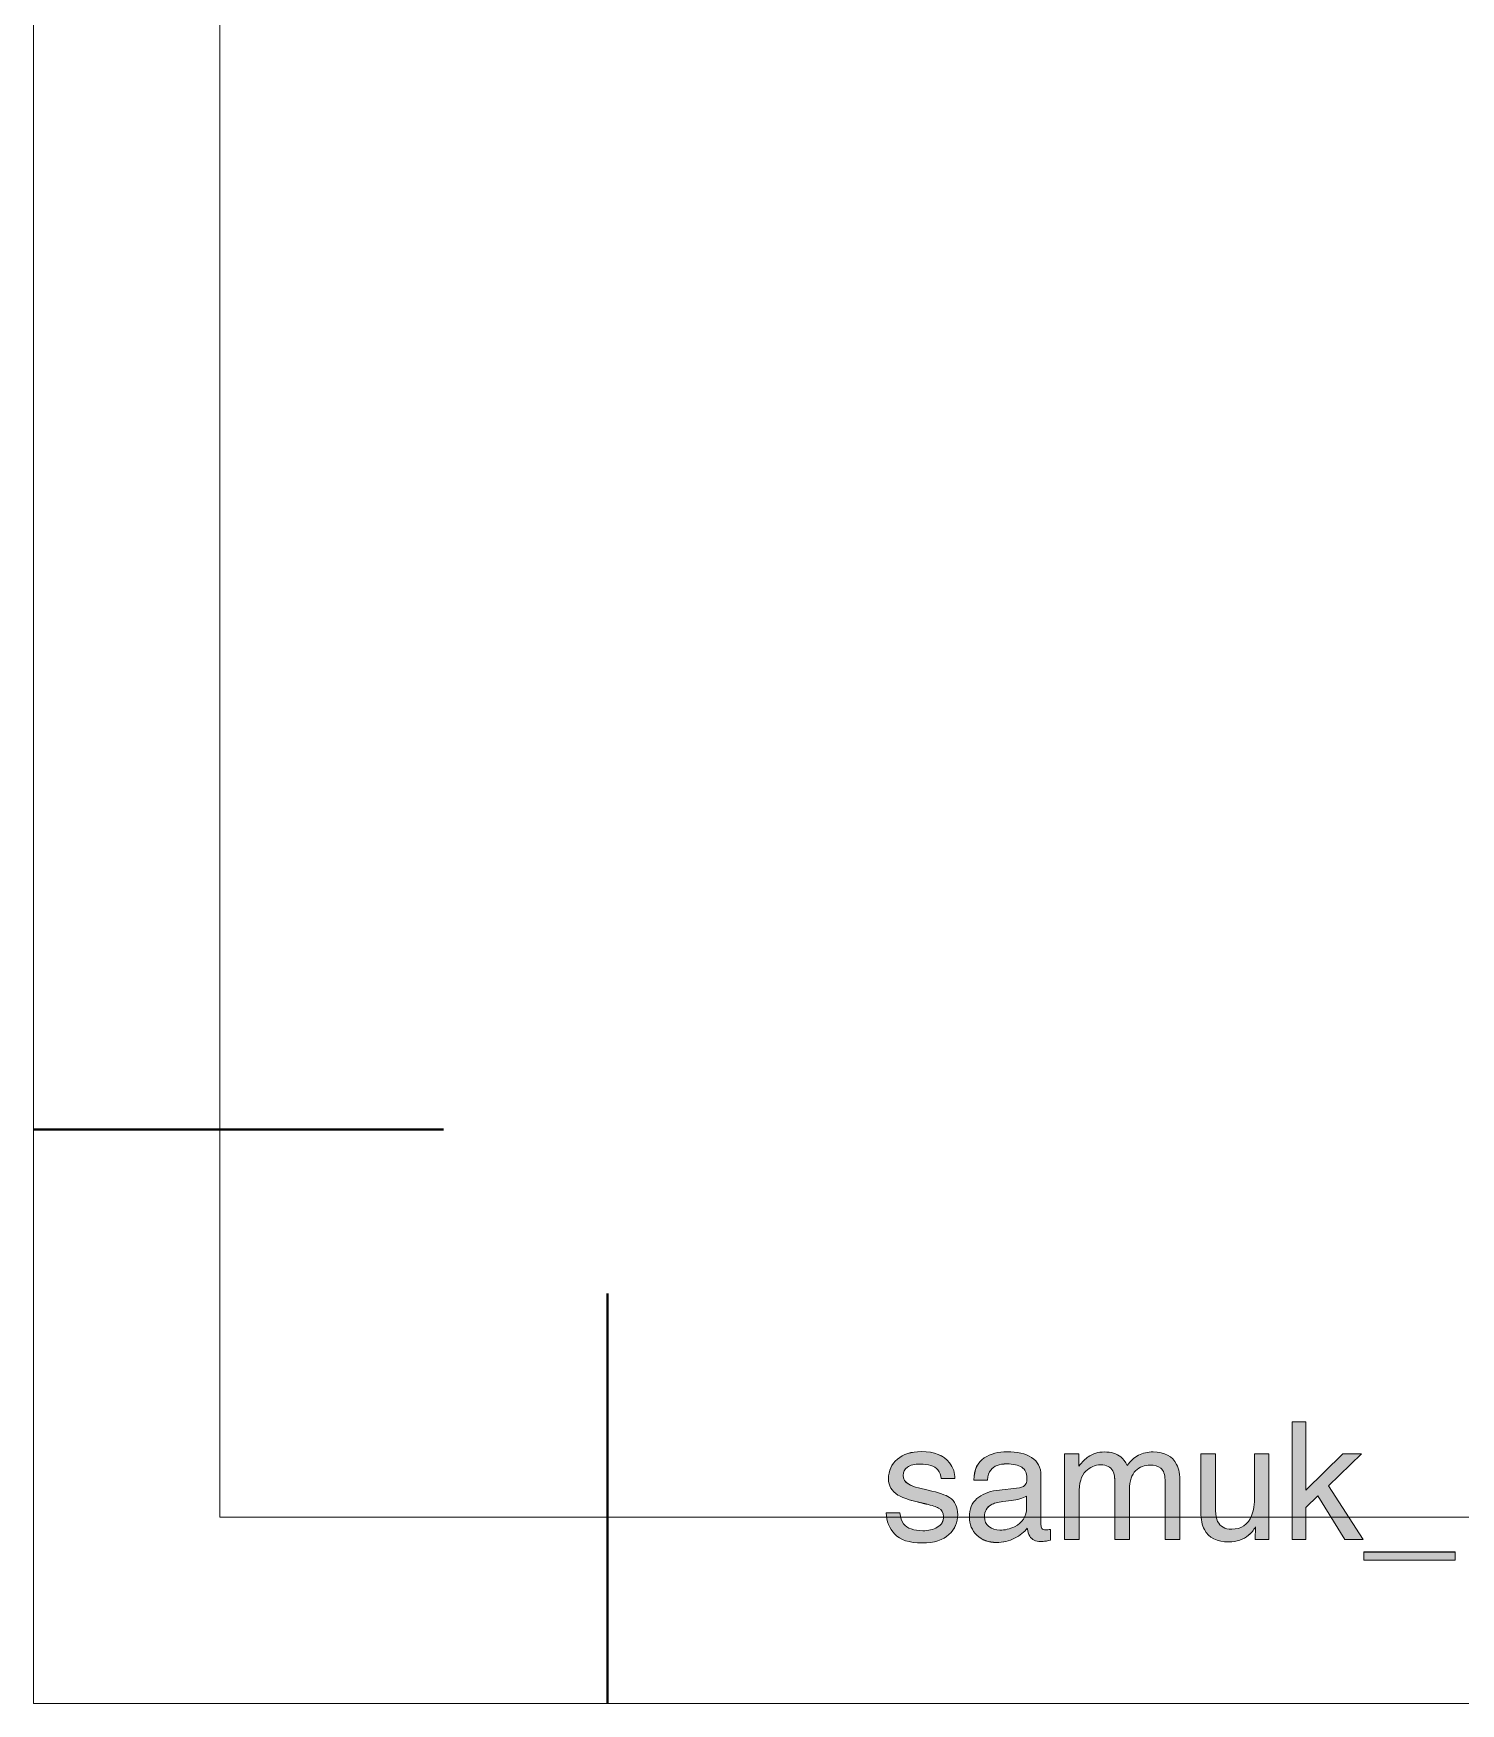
# Model space of a CAD drawing. Header units: millimetres. Extents: x -23 to 921, y -166 to 800.
# Drawn here: x 0 to 18.42, y 0 to 21.56 of the extents above; entities that cross this region are included whole.
import ezdxf

# ---------------------------------------------------------------- set-up
doc = ezdxf.new("R2010")
doc.units = ezdxf.units.MM
doc.header["$MEASUREMENT"] = 0
doc.layers.add('Layer 1', color=7, linetype='Continuous', lineweight=0)

# ---------------------------------------------------------------- blocks, each defined once
blk = doc.blocks.new('Block_0')
at = {"layer": 'Layer 1'}
blk.add_lwpolyline([(0, 608.817), (855.818, 608.817), (855.818, 0), (0, 0)], close=True, dxfattribs=at)
blk = doc.blocks.new('Block_1')
at = {"layer": 'Layer 1'}
blk.add_lwpolyline([(2.408, 2.408), (853.408, 2.408), (853.408, 606.408), (2.408, 606.408)], close=True, dxfattribs=at)
blk = doc.blocks.new('Block_2')
at = {"layer": 'Layer 1'}
blk.add_lwpolyline([(0, 608.817), (855.818, 608.817), (855.818, 0), (0, 0)], close=True, dxfattribs=at)
at = {"layer": 'Layer 1', "color": 7, "lineweight": 15, "true_color": 0xffffff}
for points in [[(16.244, 2.117), (16.423, 2.117), (16.423, 2.532), (16.576, 2.68), (16.924, 2.117), (17.162, 2.117), (16.712, 2.812), (17.138, 3.224), (16.9, 3.224), (16.423, 2.753), (16.423, 3.635), (16.244, 3.635)], [(18.348, 1.957), (17.17, 1.957), (17.17, 1.852), (18.348, 1.852)]]:
    blk.add_lwpolyline(points, close=True, dxfattribs=at)
at = {"layer": 'Layer 1', "color": 7, "lineweight": 40, "true_color": 0xffffff}
for points in [[(5.292, 7.408), (5.292, 7.408), (0, 7.408), (0, 7.408)], [(7.408, 5.291), (7.408, 5.291), (7.408, 0), (7.408, 0)]]:
    blk.add_open_spline(points, degree=3, dxfattribs=at)
at = {"layer": 'Layer 1', "color": 18, "lineweight": 9, "true_color": 0x000000}
for points in [[(5.292, 7.408), (5.292, 7.408), (0, 7.408), (0, 7.408)], [(7.408, 5.291), (7.408, 5.291), (7.408, 0), (7.408, 0)]]:
    blk.add_open_spline(points, degree=3, dxfattribs=at)
at = {"layer": 'Layer 1', "color": 7, "lineweight": 15, "true_color": 0xffffff}
for points, knots in [([(11.004, 2.464), (11.009, 2.354), (11.046, 2.261), (11.116, 2.186), (11.185, 2.112), (11.303, 2.074), (11.47, 2.074), (11.625, 2.074), (11.74, 2.11), (11.816, 2.182), (11.892, 2.253), (11.929, 2.339), (11.929, 2.437), (11.929, 2.539), (11.893, 2.614), (11.821, 2.661), (11.774, 2.692), (11.683, 2.723), (11.547, 2.755), (11.547, 2.755), (11.422, 2.785), (11.422, 2.785), (11.367, 2.798), (11.326, 2.814), (11.297, 2.831), (11.249, 2.859), (11.224, 2.898), (11.224, 2.946), (11.224, 2.99), (11.243, 3.026), (11.28, 3.052), (11.317, 3.079), (11.372, 3.092), (11.444, 3.092), (11.551, 3.092), (11.627, 3.068), (11.671, 3.019), (11.698, 2.985), (11.713, 2.947), (11.717, 2.905), (11.717, 2.905), (11.892, 2.905), (11.892, 2.905), (11.894, 2.977), (11.871, 3.044), (11.824, 3.106), (11.749, 3.204), (11.628, 3.252), (11.459, 3.252), (11.329, 3.252), (11.227, 3.22), (11.15, 3.155), (11.073, 3.09), (11.035, 3.006), (11.035, 2.901), (11.035, 2.812), (11.076, 2.743), (11.157, 2.692), (11.203, 2.663), (11.274, 2.637), (11.369, 2.614), (11.369, 2.614), (11.519, 2.576), (11.519, 2.576), (11.6, 2.557), (11.654, 2.539), (11.681, 2.524), (11.724, 2.499), (11.746, 2.463), (11.746, 2.415), (11.746, 2.353), (11.719, 2.306), (11.665, 2.277), (11.612, 2.246), (11.55, 2.231), (11.48, 2.231), (11.361, 2.231), (11.278, 2.261), (11.231, 2.321), (11.204, 2.354), (11.189, 2.402), (11.183, 2.464), (11.183, 2.464), (11.004, 2.464), (11.004, 2.464)], [0, 0, 0, 0, 1, 1, 1, 2, 2, 2, 3, 3, 3, 4, 4, 4, 5, 5, 5, 6, 6, 6, 7, 7, 7, 8, 8, 8, 9, 9, 9, 10, 10, 10, 11, 11, 11, 12, 12, 12, 13, 13, 13, 14, 14, 14, 15, 15, 15, 16, 16, 16, 17, 17, 17, 18, 18, 18, 19, 19, 19, 20, 20, 20, 21, 21, 21, 22, 22, 22, 23, 23, 23, 24, 24, 24, 25, 25, 25, 26, 26, 26, 27, 27, 27, 28, 28, 28, 28]), ([(12.428, 2.75), (12.324, 2.736), (12.239, 2.702), (12.175, 2.645), (12.111, 2.589), (12.079, 2.509), (12.079, 2.407), (12.079, 2.313), (12.112, 2.235), (12.177, 2.173), (12.242, 2.11), (12.326, 2.08), (12.428, 2.08), (12.514, 2.08), (12.592, 2.098), (12.663, 2.134), (12.734, 2.171), (12.789, 2.214), (12.826, 2.263), (12.833, 2.219), (12.843, 2.185), (12.858, 2.161), (12.887, 2.116), (12.934, 2.093), (12.998, 2.093), (13.024, 2.093), (13.045, 2.094), (13.06, 2.096), (13.075, 2.098), (13.097, 2.103), (13.126, 2.111), (13.126, 2.111), (13.126, 2.249), (13.126, 2.249), (13.115, 2.247), (13.104, 2.245), (13.093, 2.244), (13.083, 2.243), (13.074, 2.243), (13.065, 2.243), (13.04, 2.243), (13.023, 2.249), (13.015, 2.26), (13.007, 2.272), (13.003, 2.287), (13.003, 2.307), (13.003, 2.307), (13.003, 2.945), (13.003, 2.945), (13.003, 3.049), (12.963, 3.126), (12.882, 3.176), (12.801, 3.226), (12.695, 3.25), (12.566, 3.25), (12.453, 3.25), (12.355, 3.224), (12.27, 3.17), (12.185, 3.116), (12.14, 3.021), (12.137, 2.885), (12.137, 2.885), (12.311, 2.885), (12.311, 2.885), (12.318, 2.942), (12.332, 2.985), (12.355, 3.014), (12.396, 3.067), (12.464, 3.094), (12.561, 3.094), (12.645, 3.094), (12.71, 3.079), (12.755, 3.05), (12.8, 3.022), (12.822, 2.976), (12.822, 2.912), (12.822, 2.881), (12.818, 2.857), (12.81, 2.84), (12.795, 2.81), (12.767, 2.792), (12.724, 2.786), (12.724, 2.786), (12.428, 2.75), (12.428, 2.75)], [0, 0, 0, 0, 1, 1, 1, 2, 2, 2, 3, 3, 3, 4, 4, 4, 5, 5, 5, 6, 6, 6, 7, 7, 7, 8, 8, 8, 9, 9, 9, 10, 10, 10, 11, 11, 11, 12, 12, 12, 13, 13, 13, 14, 14, 14, 15, 15, 15, 16, 16, 16, 17, 17, 17, 18, 18, 18, 19, 19, 19, 20, 20, 20, 21, 21, 21, 22, 22, 22, 23, 23, 23, 24, 24, 24, 25, 25, 25, 26, 26, 26, 27, 27, 27, 28, 28, 28, 28]), ([(13.308, 2.117), (13.308, 2.117), (13.494, 2.117), (13.494, 2.117), (13.494, 2.117), (13.494, 2.704), (13.494, 2.704), (13.494, 2.846), (13.523, 2.945), (13.58, 2.999), (13.638, 3.054), (13.702, 3.081), (13.772, 3.081), (13.849, 3.081), (13.902, 3.055), (13.93, 3.004), (13.948, 2.969), (13.957, 2.914), (13.957, 2.839), (13.957, 2.839), (13.957, 2.117), (13.957, 2.117), (13.957, 2.117), (14.146, 2.117), (14.146, 2.117), (14.146, 2.117), (14.146, 2.76), (14.146, 2.76), (14.146, 2.875), (14.173, 2.957), (14.225, 3.006), (14.278, 3.054), (14.341, 3.079), (14.414, 3.079), (14.467, 3.079), (14.512, 3.065), (14.549, 3.037), (14.586, 3.01), (14.604, 2.959), (14.604, 2.886), (14.604, 2.886), (14.604, 2.117), (14.604, 2.117), (14.604, 2.117), (14.797, 2.117), (14.797, 2.117), (14.797, 2.117), (14.797, 2.854), (14.797, 2.854), (14.797, 2.951), (14.783, 3.029), (14.754, 3.087), (14.7, 3.195), (14.599, 3.248), (14.45, 3.248), (14.38, 3.248), (14.318, 3.234), (14.262, 3.205), (14.206, 3.177), (14.158, 3.133), (14.116, 3.074), (14.092, 3.122), (14.064, 3.158), (14.034, 3.183), (13.98, 3.227), (13.909, 3.248), (13.821, 3.248), (13.743, 3.248), (13.673, 3.227), (13.612, 3.185), (13.576, 3.161), (13.536, 3.121), (13.492, 3.066), (13.492, 3.066), (13.492, 3.224), (13.492, 3.224), (13.492, 3.224), (13.308, 3.224), (13.308, 3.224), (13.308, 3.224), (13.308, 2.117), (13.308, 2.117)], [0, 0, 0, 0, 1, 1, 1, 2, 2, 2, 3, 3, 3, 4, 4, 4, 5, 5, 5, 6, 6, 6, 7, 7, 7, 8, 8, 8, 9, 9, 9, 10, 10, 10, 11, 11, 11, 12, 12, 12, 13, 13, 13, 14, 14, 14, 15, 15, 15, 16, 16, 16, 17, 17, 17, 18, 18, 18, 19, 19, 19, 20, 20, 20, 21, 21, 21, 22, 22, 22, 23, 23, 23, 24, 24, 24, 25, 25, 25, 26, 26, 26, 27, 27, 27, 27]), ([(15.067, 3.224), (15.067, 3.224), (15.067, 2.471), (15.067, 2.471), (15.067, 2.377), (15.082, 2.301), (15.113, 2.245), (15.169, 2.139), (15.274, 2.087), (15.429, 2.087), (15.529, 2.087), (15.613, 2.116), (15.683, 2.173), (15.718, 2.202), (15.747, 2.238), (15.771, 2.28), (15.771, 2.28), (15.769, 2.117), (15.769, 2.117), (15.769, 2.117), (15.944, 2.117), (15.944, 2.117), (15.944, 2.117), (15.944, 3.224), (15.944, 3.224), (15.944, 3.224), (15.759, 3.224), (15.759, 3.224), (15.759, 3.224), (15.759, 2.68), (15.759, 2.68), (15.759, 2.572), (15.746, 2.487), (15.721, 2.425), (15.676, 2.309), (15.59, 2.251), (15.464, 2.251), (15.376, 2.251), (15.316, 2.284), (15.283, 2.35), (15.266, 2.386), (15.257, 2.432), (15.257, 2.489), (15.257, 2.489), (15.257, 3.224), (15.257, 3.224), (15.257, 3.224), (15.067, 3.224), (15.067, 3.224)], [0, 0, 0, 0, 1, 1, 1, 2, 2, 2, 3, 3, 3, 4, 4, 4, 5, 5, 5, 6, 6, 6, 7, 7, 7, 8, 8, 8, 9, 9, 9, 10, 10, 10, 11, 11, 11, 12, 12, 12, 13, 13, 13, 14, 14, 14, 15, 15, 15, 16, 16, 16, 16]), ([(12.273, 2.411), (12.273, 2.481), (12.302, 2.533), (12.36, 2.565), (12.394, 2.585), (12.444, 2.599), (12.512, 2.608), (12.512, 2.608), (12.624, 2.623), (12.624, 2.623), (12.659, 2.626), (12.694, 2.633), (12.729, 2.643), (12.765, 2.653), (12.795, 2.665), (12.817, 2.679), (12.817, 2.679), (12.817, 2.53), (12.817, 2.53), (12.817, 2.415), (12.766, 2.333), (12.662, 2.283), (12.601, 2.253), (12.537, 2.238), (12.472, 2.238), (12.418, 2.238), (12.372, 2.253), (12.332, 2.284), (12.293, 2.315), (12.273, 2.357), (12.273, 2.411)], [0, 0, 0, 0, 1, 1, 1, 2, 2, 2, 3, 3, 3, 4, 4, 4, 5, 5, 5, 6, 6, 6, 7, 7, 7, 8, 8, 8, 9, 9, 9, 10, 10, 10, 10])]:
    blk.add_open_spline(points, degree=3, knots=knots, dxfattribs=at)
blk = doc.blocks.new('Block_4')
at = {"layer": 'Layer 1', "true_color": 0x000000, "transparency": 33554687}
h = blk.add_hatch(color=18, dxfattribs=at)
h.dxf.hatch_style = 2
edge = h.paths.add_edge_path()
edge.add_spline(control_points=[(16.244, 3.635), (16.244, 3.635), (16.423, 3.635), (16.423, 3.635), (16.423, 3.635), (16.423, 2.753), (16.423, 2.753), (16.423, 2.753), (16.9, 3.224), (16.9, 3.224), (16.9, 3.224), (17.138, 3.224), (17.138, 3.224), (17.138, 3.224), (16.712, 2.812), (16.712, 2.812), (16.712, 2.812), (17.162, 2.117), (17.162, 2.117), (17.162, 2.117), (16.924, 2.117), (16.924, 2.117), (16.924, 2.117), (16.576, 2.68), (16.576, 2.68), (16.576, 2.68), (16.423, 2.532), (16.423, 2.532), (16.423, 2.532), (16.423, 2.117), (16.423, 2.117), (16.423, 2.117), (16.244, 2.117), (16.244, 2.117), (16.244, 2.117), (16.244, 3.635), (16.244, 3.635)], knot_values=[0, 0, 0, 0, 1, 1, 1, 2, 2, 2, 3, 3, 3, 4, 4, 4, 5, 5, 5, 6, 6, 6, 7, 7, 7, 8, 8, 8, 9, 9, 9, 10, 10, 10, 11, 11, 11, 12, 12, 12, 12], degree=3, periodic=0)
h = blk.add_hatch(color=18, dxfattribs=at)
h.dxf.hatch_style = 2
edge = h.paths.add_edge_path()
edge.add_spline(control_points=[(11.183, 2.464), (11.189, 2.402), (11.204, 2.354), (11.231, 2.321), (11.278, 2.261), (11.361, 2.231), (11.48, 2.231), (11.55, 2.231), (11.612, 2.246), (11.665, 2.277), (11.719, 2.306), (11.745, 2.353), (11.745, 2.415), (11.745, 2.463), (11.724, 2.499), (11.681, 2.524), (11.654, 2.539), (11.6, 2.557), (11.52, 2.577), (11.52, 2.577), (11.369, 2.614), (11.369, 2.614), (11.273, 2.637), (11.203, 2.663), (11.157, 2.692), (11.076, 2.743), (11.035, 2.812), (11.035, 2.901), (11.035, 3.006), (11.074, 3.091), (11.15, 3.155), (11.227, 3.22), (11.329, 3.253), (11.459, 3.253), (11.628, 3.253), (11.749, 3.204), (11.824, 3.106), (11.871, 3.044), (11.894, 2.977), (11.892, 2.905), (11.892, 2.905), (11.716, 2.905), (11.716, 2.905), (11.713, 2.947), (11.698, 2.985), (11.671, 3.019), (11.627, 3.068), (11.551, 3.092), (11.443, 3.092), (11.372, 3.092), (11.317, 3.079), (11.28, 3.052), (11.243, 3.025), (11.224, 2.99), (11.224, 2.946), (11.224, 2.898), (11.249, 2.859), (11.298, 2.831), (11.326, 2.814), (11.367, 2.798), (11.422, 2.785), (11.422, 2.785), (11.547, 2.755), (11.547, 2.755), (11.683, 2.723), (11.774, 2.692), (11.821, 2.661), (11.893, 2.614), (11.929, 2.539), (11.929, 2.437), (11.929, 2.339), (11.891, 2.253), (11.816, 2.182), (11.74, 2.11), (11.625, 2.074), (11.47, 2.074), (11.303, 2.074), (11.185, 2.112), (11.116, 2.186), (11.046, 2.261), (11.009, 2.354), (11.004, 2.464), (11.004, 2.464), (11.183, 2.464), (11.183, 2.464)], knot_values=[0, 0, 0, 0, 1, 1, 1, 2, 2, 2, 3, 3, 3, 4, 4, 4, 5, 5, 5, 6, 6, 6, 7, 7, 7, 8, 8, 8, 9, 9, 9, 10, 10, 10, 11, 11, 11, 12, 12, 12, 13, 13, 13, 14, 14, 14, 15, 15, 15, 16, 16, 16, 17, 17, 17, 18, 18, 18, 19, 19, 19, 20, 20, 20, 21, 21, 21, 22, 22, 22, 23, 23, 23, 24, 24, 24, 25, 25, 25, 26, 26, 26, 27, 27, 27, 28, 28, 28, 28], degree=3, periodic=0)
h = blk.add_hatch(color=18, dxfattribs=at)
h.dxf.hatch_style = 2
edge = h.paths.add_edge_path()
edge.add_spline(control_points=[(12.332, 2.284), (12.372, 2.253), (12.418, 2.238), (12.472, 2.238), (12.537, 2.238), (12.601, 2.253), (12.662, 2.283), (12.765, 2.333), (12.817, 2.415), (12.817, 2.53), (12.817, 2.53), (12.817, 2.679), (12.817, 2.679), (12.794, 2.665), (12.765, 2.653), (12.729, 2.643), (12.694, 2.633), (12.659, 2.626), (12.624, 2.622), (12.624, 2.622), (12.512, 2.608), (12.512, 2.608), (12.444, 2.599), (12.394, 2.585), (12.36, 2.566), (12.302, 2.533), (12.273, 2.482), (12.273, 2.411), (12.273, 2.357), (12.293, 2.315), (12.332, 2.284)], knot_values=[0, 0, 0, 0, 1, 1, 1, 2, 2, 2, 3, 3, 3, 4, 4, 4, 5, 5, 5, 6, 6, 6, 7, 7, 7, 8, 8, 8, 9, 9, 9, 10, 10, 10, 10], degree=3, periodic=0)
edge = h.paths.add_edge_path()
edge.add_spline(control_points=[(12.724, 2.786), (12.767, 2.792), (12.795, 2.81), (12.81, 2.84), (12.818, 2.857), (12.822, 2.881), (12.822, 2.912), (12.822, 2.976), (12.8, 3.022), (12.755, 3.05), (12.71, 3.079), (12.645, 3.093), (12.561, 3.093), (12.464, 3.093), (12.396, 3.067), (12.355, 3.014), (12.332, 2.985), (12.318, 2.942), (12.311, 2.885), (12.311, 2.885), (12.137, 2.885), (12.137, 2.885), (12.141, 3.021), (12.185, 3.116), (12.27, 3.17), (12.355, 3.224), (12.453, 3.25), (12.565, 3.25), (12.696, 3.25), (12.801, 3.226), (12.882, 3.176), (12.963, 3.126), (13.003, 3.049), (13.003, 2.945), (13.003, 2.945), (13.003, 2.307), (13.003, 2.307), (13.003, 2.288), (13.007, 2.272), (13.015, 2.26), (13.023, 2.249), (13.04, 2.243), (13.065, 2.243), (13.073, 2.243), (13.083, 2.243), (13.093, 2.244), (13.103, 2.246), (13.114, 2.247), (13.126, 2.249), (13.126, 2.249), (13.126, 2.111), (13.126, 2.111), (13.097, 2.103), (13.075, 2.098), (13.06, 2.096), (13.045, 2.094), (13.024, 2.093), (12.998, 2.093), (12.934, 2.093), (12.887, 2.116), (12.858, 2.161), (12.843, 2.185), (12.833, 2.219), (12.826, 2.263), (12.789, 2.214), (12.734, 2.171), (12.663, 2.134), (12.592, 2.098), (12.514, 2.079), (12.429, 2.079), (12.326, 2.079), (12.242, 2.11), (12.177, 2.173), (12.112, 2.235), (12.079, 2.313), (12.079, 2.407), (12.079, 2.509), (12.111, 2.589), (12.175, 2.645), (12.239, 2.702), (12.323, 2.736), (12.427, 2.75), (12.427, 2.75), (12.724, 2.786), (12.724, 2.786)], knot_values=[0, 0, 0, 0, 1, 1, 1, 2, 2, 2, 3, 3, 3, 4, 4, 4, 5, 5, 5, 6, 6, 6, 7, 7, 7, 8, 8, 8, 9, 9, 9, 10, 10, 10, 11, 11, 11, 12, 12, 12, 13, 13, 13, 14, 14, 14, 15, 15, 15, 16, 16, 16, 17, 17, 17, 18, 18, 18, 19, 19, 19, 20, 20, 20, 21, 21, 21, 22, 22, 22, 23, 23, 23, 24, 24, 24, 25, 25, 25, 26, 26, 26, 27, 27, 27, 28, 28, 28, 28], degree=3, periodic=0)
h = blk.add_hatch(color=18, dxfattribs=at)
h.dxf.hatch_style = 2
edge = h.paths.add_edge_path()
edge.add_spline(control_points=[(13.308, 3.224), (13.308, 3.224), (13.492, 3.224), (13.492, 3.224), (13.492, 3.224), (13.492, 3.066), (13.492, 3.066), (13.536, 3.121), (13.576, 3.161), (13.612, 3.185), (13.673, 3.227), (13.743, 3.248), (13.821, 3.248), (13.909, 3.248), (13.98, 3.227), (14.034, 3.183), (14.064, 3.158), (14.091, 3.122), (14.116, 3.074), (14.158, 3.133), (14.206, 3.177), (14.262, 3.205), (14.318, 3.234), (14.381, 3.248), (14.45, 3.248), (14.599, 3.248), (14.7, 3.195), (14.754, 3.087), (14.783, 3.029), (14.797, 2.951), (14.797, 2.854), (14.797, 2.854), (14.797, 2.117), (14.797, 2.117), (14.797, 2.117), (14.604, 2.117), (14.604, 2.117), (14.604, 2.117), (14.604, 2.886), (14.604, 2.886), (14.604, 2.959), (14.586, 3.01), (14.549, 3.038), (14.512, 3.065), (14.467, 3.079), (14.414, 3.079), (14.341, 3.079), (14.278, 3.054), (14.225, 3.006), (14.173, 2.957), (14.146, 2.875), (14.146, 2.761), (14.146, 2.761), (14.146, 2.117), (14.146, 2.117), (14.146, 2.117), (13.957, 2.117), (13.957, 2.117), (13.957, 2.117), (13.957, 2.839), (13.957, 2.839), (13.957, 2.914), (13.948, 2.969), (13.93, 3.003), (13.902, 3.055), (13.849, 3.081), (13.772, 3.081), (13.702, 3.081), (13.638, 3.054), (13.58, 2.999), (13.523, 2.945), (13.494, 2.846), (13.494, 2.704), (13.494, 2.704), (13.494, 2.117), (13.494, 2.117), (13.494, 2.117), (13.308, 2.117), (13.308, 2.117), (13.308, 2.117), (13.308, 3.224), (13.308, 3.224)], knot_values=[0, 0, 0, 0, 1, 1, 1, 2, 2, 2, 3, 3, 3, 4, 4, 4, 5, 5, 5, 6, 6, 6, 7, 7, 7, 8, 8, 8, 9, 9, 9, 10, 10, 10, 11, 11, 11, 12, 12, 12, 13, 13, 13, 14, 14, 14, 15, 15, 15, 16, 16, 16, 17, 17, 17, 18, 18, 18, 19, 19, 19, 20, 20, 20, 21, 21, 21, 22, 22, 22, 23, 23, 23, 24, 24, 24, 25, 25, 25, 26, 26, 26, 27, 27, 27, 27], degree=3, periodic=0)
h = blk.add_hatch(color=18, dxfattribs=at)
h.dxf.hatch_style = 2
edge = h.paths.add_edge_path()
edge.add_spline(control_points=[(15.257, 3.224), (15.257, 3.224), (15.257, 2.489), (15.257, 2.489), (15.257, 2.432), (15.266, 2.386), (15.283, 2.35), (15.316, 2.284), (15.376, 2.251), (15.464, 2.251), (15.59, 2.251), (15.676, 2.309), (15.721, 2.425), (15.746, 2.487), (15.759, 2.572), (15.759, 2.68), (15.759, 2.68), (15.759, 3.224), (15.759, 3.224), (15.759, 3.224), (15.945, 3.224), (15.945, 3.224), (15.945, 3.224), (15.945, 2.117), (15.945, 2.117), (15.945, 2.117), (15.769, 2.117), (15.769, 2.117), (15.769, 2.117), (15.771, 2.28), (15.771, 2.28), (15.747, 2.238), (15.718, 2.202), (15.683, 2.174), (15.613, 2.116), (15.529, 2.087), (15.429, 2.087), (15.274, 2.087), (15.169, 2.139), (15.113, 2.245), (15.082, 2.301), (15.067, 2.377), (15.067, 2.471), (15.067, 2.471), (15.067, 3.224), (15.067, 3.224), (15.067, 3.224), (15.257, 3.224), (15.257, 3.224)], knot_values=[0, 0, 0, 0, 1, 1, 1, 2, 2, 2, 3, 3, 3, 4, 4, 4, 5, 5, 5, 6, 6, 6, 7, 7, 7, 8, 8, 8, 9, 9, 9, 10, 10, 10, 11, 11, 11, 12, 12, 12, 13, 13, 13, 14, 14, 14, 15, 15, 15, 16, 16, 16, 16], degree=3, periodic=0)
h = blk.add_hatch(color=18, dxfattribs=at)
h.dxf.hatch_style = 2
edge = h.paths.add_edge_path()
edge.add_spline(control_points=[(17.17, 1.852), (17.17, 1.852), (17.17, 1.956), (17.17, 1.956), (17.17, 1.956), (18.348, 1.956), (18.348, 1.956), (18.348, 1.956), (18.348, 1.852), (18.348, 1.852), (18.348, 1.852), (17.17, 1.852), (17.17, 1.852)], knot_values=[0, 0, 0, 0, 1, 1, 1, 2, 2, 2, 3, 3, 3, 4, 4, 4, 4], degree=3, periodic=0)
at = {"layer": 'Layer 1'}
for points, knots in [([(16.244, 3.635), (16.244, 3.635), (16.423, 3.635), (16.423, 3.635), (16.423, 3.635), (16.423, 2.753), (16.423, 2.753), (16.423, 2.753), (16.9, 3.224), (16.9, 3.224), (16.9, 3.224), (17.138, 3.224), (17.138, 3.224), (17.138, 3.224), (16.712, 2.812), (16.712, 2.812), (16.712, 2.812), (17.162, 2.117), (17.162, 2.117), (17.162, 2.117), (16.924, 2.117), (16.924, 2.117), (16.924, 2.117), (16.576, 2.68), (16.576, 2.68), (16.576, 2.68), (16.423, 2.532), (16.423, 2.532), (16.423, 2.532), (16.423, 2.117), (16.423, 2.117), (16.423, 2.117), (16.244, 2.117), (16.244, 2.117), (16.244, 2.117), (16.244, 3.635), (16.244, 3.635)], [0, 0, 0, 0, 1, 1, 1, 2, 2, 2, 3, 3, 3, 4, 4, 4, 5, 5, 5, 6, 6, 6, 7, 7, 7, 8, 8, 8, 9, 9, 9, 10, 10, 10, 11, 11, 11, 12, 12, 12, 12]), ([(11.183, 2.464), (11.189, 2.402), (11.204, 2.354), (11.231, 2.321), (11.278, 2.261), (11.361, 2.231), (11.48, 2.231), (11.55, 2.231), (11.612, 2.246), (11.665, 2.277), (11.719, 2.306), (11.745, 2.353), (11.745, 2.415), (11.745, 2.463), (11.724, 2.499), (11.681, 2.524), (11.654, 2.539), (11.6, 2.557), (11.52, 2.577), (11.52, 2.577), (11.369, 2.614), (11.369, 2.614), (11.273, 2.637), (11.203, 2.663), (11.157, 2.692), (11.076, 2.743), (11.035, 2.812), (11.035, 2.901), (11.035, 3.006), (11.074, 3.091), (11.15, 3.155), (11.227, 3.22), (11.329, 3.253), (11.459, 3.253), (11.628, 3.253), (11.749, 3.204), (11.824, 3.106), (11.871, 3.044), (11.894, 2.977), (11.892, 2.905), (11.892, 2.905), (11.716, 2.905), (11.716, 2.905), (11.713, 2.947), (11.698, 2.985), (11.671, 3.019), (11.627, 3.068), (11.551, 3.092), (11.443, 3.092), (11.372, 3.092), (11.317, 3.079), (11.28, 3.052), (11.243, 3.025), (11.224, 2.99), (11.224, 2.946), (11.224, 2.898), (11.249, 2.859), (11.298, 2.831), (11.326, 2.814), (11.367, 2.798), (11.422, 2.785), (11.422, 2.785), (11.547, 2.755), (11.547, 2.755), (11.683, 2.723), (11.774, 2.692), (11.821, 2.661), (11.893, 2.614), (11.929, 2.539), (11.929, 2.437), (11.929, 2.339), (11.891, 2.253), (11.816, 2.182), (11.74, 2.11), (11.625, 2.074), (11.47, 2.074), (11.303, 2.074), (11.185, 2.112), (11.116, 2.186), (11.046, 2.261), (11.009, 2.354), (11.004, 2.464), (11.004, 2.464), (11.183, 2.464), (11.183, 2.464)], [0, 0, 0, 0, 1, 1, 1, 2, 2, 2, 3, 3, 3, 4, 4, 4, 5, 5, 5, 6, 6, 6, 7, 7, 7, 8, 8, 8, 9, 9, 9, 10, 10, 10, 11, 11, 11, 12, 12, 12, 13, 13, 13, 14, 14, 14, 15, 15, 15, 16, 16, 16, 17, 17, 17, 18, 18, 18, 19, 19, 19, 20, 20, 20, 21, 21, 21, 22, 22, 22, 23, 23, 23, 24, 24, 24, 25, 25, 25, 26, 26, 26, 27, 27, 27, 28, 28, 28, 28]), ([(12.724, 2.786), (12.767, 2.792), (12.795, 2.81), (12.81, 2.84), (12.818, 2.857), (12.822, 2.881), (12.822, 2.912), (12.822, 2.976), (12.8, 3.022), (12.755, 3.05), (12.71, 3.079), (12.645, 3.093), (12.561, 3.093), (12.464, 3.093), (12.396, 3.067), (12.355, 3.014), (12.332, 2.985), (12.318, 2.942), (12.311, 2.885), (12.311, 2.885), (12.137, 2.885), (12.137, 2.885), (12.141, 3.021), (12.185, 3.116), (12.27, 3.17), (12.355, 3.224), (12.453, 3.25), (12.565, 3.25), (12.696, 3.25), (12.801, 3.226), (12.882, 3.176), (12.963, 3.126), (13.003, 3.049), (13.003, 2.945), (13.003, 2.945), (13.003, 2.307), (13.003, 2.307), (13.003, 2.288), (13.007, 2.272), (13.015, 2.26), (13.023, 2.249), (13.04, 2.243), (13.065, 2.243), (13.073, 2.243), (13.083, 2.243), (13.093, 2.244), (13.103, 2.246), (13.114, 2.247), (13.126, 2.249), (13.126, 2.249), (13.126, 2.111), (13.126, 2.111), (13.097, 2.103), (13.075, 2.098), (13.06, 2.096), (13.045, 2.094), (13.024, 2.093), (12.998, 2.093), (12.934, 2.093), (12.887, 2.116), (12.858, 2.161), (12.843, 2.185), (12.833, 2.219), (12.826, 2.263), (12.789, 2.214), (12.734, 2.171), (12.663, 2.134), (12.592, 2.098), (12.514, 2.079), (12.429, 2.079), (12.326, 2.079), (12.242, 2.11), (12.177, 2.173), (12.112, 2.235), (12.079, 2.313), (12.079, 2.407), (12.079, 2.509), (12.111, 2.589), (12.175, 2.645), (12.239, 2.702), (12.323, 2.736), (12.427, 2.75), (12.427, 2.75), (12.724, 2.786), (12.724, 2.786)], [0, 0, 0, 0, 1, 1, 1, 2, 2, 2, 3, 3, 3, 4, 4, 4, 5, 5, 5, 6, 6, 6, 7, 7, 7, 8, 8, 8, 9, 9, 9, 10, 10, 10, 11, 11, 11, 12, 12, 12, 13, 13, 13, 14, 14, 14, 15, 15, 15, 16, 16, 16, 17, 17, 17, 18, 18, 18, 19, 19, 19, 20, 20, 20, 21, 21, 21, 22, 22, 22, 23, 23, 23, 24, 24, 24, 25, 25, 25, 26, 26, 26, 27, 27, 27, 28, 28, 28, 28]), ([(13.308, 3.224), (13.308, 3.224), (13.492, 3.224), (13.492, 3.224), (13.492, 3.224), (13.492, 3.066), (13.492, 3.066), (13.536, 3.121), (13.576, 3.161), (13.612, 3.185), (13.673, 3.227), (13.743, 3.248), (13.821, 3.248), (13.909, 3.248), (13.98, 3.227), (14.034, 3.183), (14.064, 3.158), (14.091, 3.122), (14.116, 3.074), (14.158, 3.133), (14.206, 3.177), (14.262, 3.205), (14.318, 3.234), (14.381, 3.248), (14.45, 3.248), (14.599, 3.248), (14.7, 3.195), (14.754, 3.087), (14.783, 3.029), (14.797, 2.951), (14.797, 2.854), (14.797, 2.854), (14.797, 2.117), (14.797, 2.117), (14.797, 2.117), (14.604, 2.117), (14.604, 2.117), (14.604, 2.117), (14.604, 2.886), (14.604, 2.886), (14.604, 2.959), (14.586, 3.01), (14.549, 3.038), (14.512, 3.065), (14.467, 3.079), (14.414, 3.079), (14.341, 3.079), (14.278, 3.054), (14.225, 3.006), (14.173, 2.957), (14.146, 2.875), (14.146, 2.761), (14.146, 2.761), (14.146, 2.117), (14.146, 2.117), (14.146, 2.117), (13.957, 2.117), (13.957, 2.117), (13.957, 2.117), (13.957, 2.839), (13.957, 2.839), (13.957, 2.914), (13.948, 2.969), (13.93, 3.003), (13.902, 3.055), (13.849, 3.081), (13.772, 3.081), (13.702, 3.081), (13.638, 3.054), (13.58, 2.999), (13.523, 2.945), (13.494, 2.846), (13.494, 2.704), (13.494, 2.704), (13.494, 2.117), (13.494, 2.117), (13.494, 2.117), (13.308, 2.117), (13.308, 2.117), (13.308, 2.117), (13.308, 3.224), (13.308, 3.224)], [0, 0, 0, 0, 1, 1, 1, 2, 2, 2, 3, 3, 3, 4, 4, 4, 5, 5, 5, 6, 6, 6, 7, 7, 7, 8, 8, 8, 9, 9, 9, 10, 10, 10, 11, 11, 11, 12, 12, 12, 13, 13, 13, 14, 14, 14, 15, 15, 15, 16, 16, 16, 17, 17, 17, 18, 18, 18, 19, 19, 19, 20, 20, 20, 21, 21, 21, 22, 22, 22, 23, 23, 23, 24, 24, 24, 25, 25, 25, 26, 26, 26, 27, 27, 27, 27]), ([(15.257, 3.224), (15.257, 3.224), (15.257, 2.489), (15.257, 2.489), (15.257, 2.432), (15.266, 2.386), (15.283, 2.35), (15.316, 2.284), (15.376, 2.251), (15.464, 2.251), (15.59, 2.251), (15.676, 2.309), (15.721, 2.425), (15.746, 2.487), (15.759, 2.572), (15.759, 2.68), (15.759, 2.68), (15.759, 3.224), (15.759, 3.224), (15.759, 3.224), (15.945, 3.224), (15.945, 3.224), (15.945, 3.224), (15.945, 2.117), (15.945, 2.117), (15.945, 2.117), (15.769, 2.117), (15.769, 2.117), (15.769, 2.117), (15.771, 2.28), (15.771, 2.28), (15.747, 2.238), (15.718, 2.202), (15.683, 2.174), (15.613, 2.116), (15.529, 2.087), (15.429, 2.087), (15.274, 2.087), (15.169, 2.139), (15.113, 2.245), (15.082, 2.301), (15.067, 2.377), (15.067, 2.471), (15.067, 2.471), (15.067, 3.224), (15.067, 3.224), (15.067, 3.224), (15.257, 3.224), (15.257, 3.224)], [0, 0, 0, 0, 1, 1, 1, 2, 2, 2, 3, 3, 3, 4, 4, 4, 5, 5, 5, 6, 6, 6, 7, 7, 7, 8, 8, 8, 9, 9, 9, 10, 10, 10, 11, 11, 11, 12, 12, 12, 13, 13, 13, 14, 14, 14, 15, 15, 15, 16, 16, 16, 16]), ([(12.332, 2.284), (12.372, 2.253), (12.418, 2.238), (12.472, 2.238), (12.537, 2.238), (12.601, 2.253), (12.662, 2.283), (12.765, 2.333), (12.817, 2.415), (12.817, 2.53), (12.817, 2.53), (12.817, 2.679), (12.817, 2.679), (12.794, 2.665), (12.765, 2.653), (12.729, 2.643), (12.694, 2.633), (12.659, 2.626), (12.624, 2.622), (12.624, 2.622), (12.512, 2.608), (12.512, 2.608), (12.444, 2.599), (12.394, 2.585), (12.36, 2.566), (12.302, 2.533), (12.273, 2.482), (12.273, 2.411), (12.273, 2.357), (12.293, 2.315), (12.332, 2.284)], [0, 0, 0, 0, 1, 1, 1, 2, 2, 2, 3, 3, 3, 4, 4, 4, 5, 5, 5, 6, 6, 6, 7, 7, 7, 8, 8, 8, 9, 9, 9, 10, 10, 10, 10]), ([(17.17, 1.852), (17.17, 1.852), (17.17, 1.956), (17.17, 1.956), (17.17, 1.956), (18.348, 1.956), (18.348, 1.956), (18.348, 1.956), (18.348, 1.852), (18.348, 1.852), (18.348, 1.852), (17.17, 1.852), (17.17, 1.852)], [0, 0, 0, 0, 1, 1, 1, 2, 2, 2, 3, 3, 3, 4, 4, 4, 4])]:
    blk.add_open_spline(points, degree=3, knots=knots, dxfattribs=at)
blk = doc.blocks.new('Block_3')
at = {"layer": 'Layer 1'}
blk.add_blockref('Block_4', (0, 0), dxfattribs=at)
blk = doc.blocks.new('Block_5')
at = {"layer": 'Layer 1'}
blk.add_lwpolyline([(0, 608.817), (855.818, 608.817), (855.818, 0), (0, 0)], close=True, dxfattribs=at)

msp = doc.modelspace()

# ---------------------------------------------------------------- block references
at = {"layer": 'Layer 1'}
for name in ['Block_1', 'Block_0', 'Block_2', 'Block_5', 'Block_3']:
    msp.add_blockref(name, (0, 0), dxfattribs=at)

doc.saveas('drawing.dxf')
